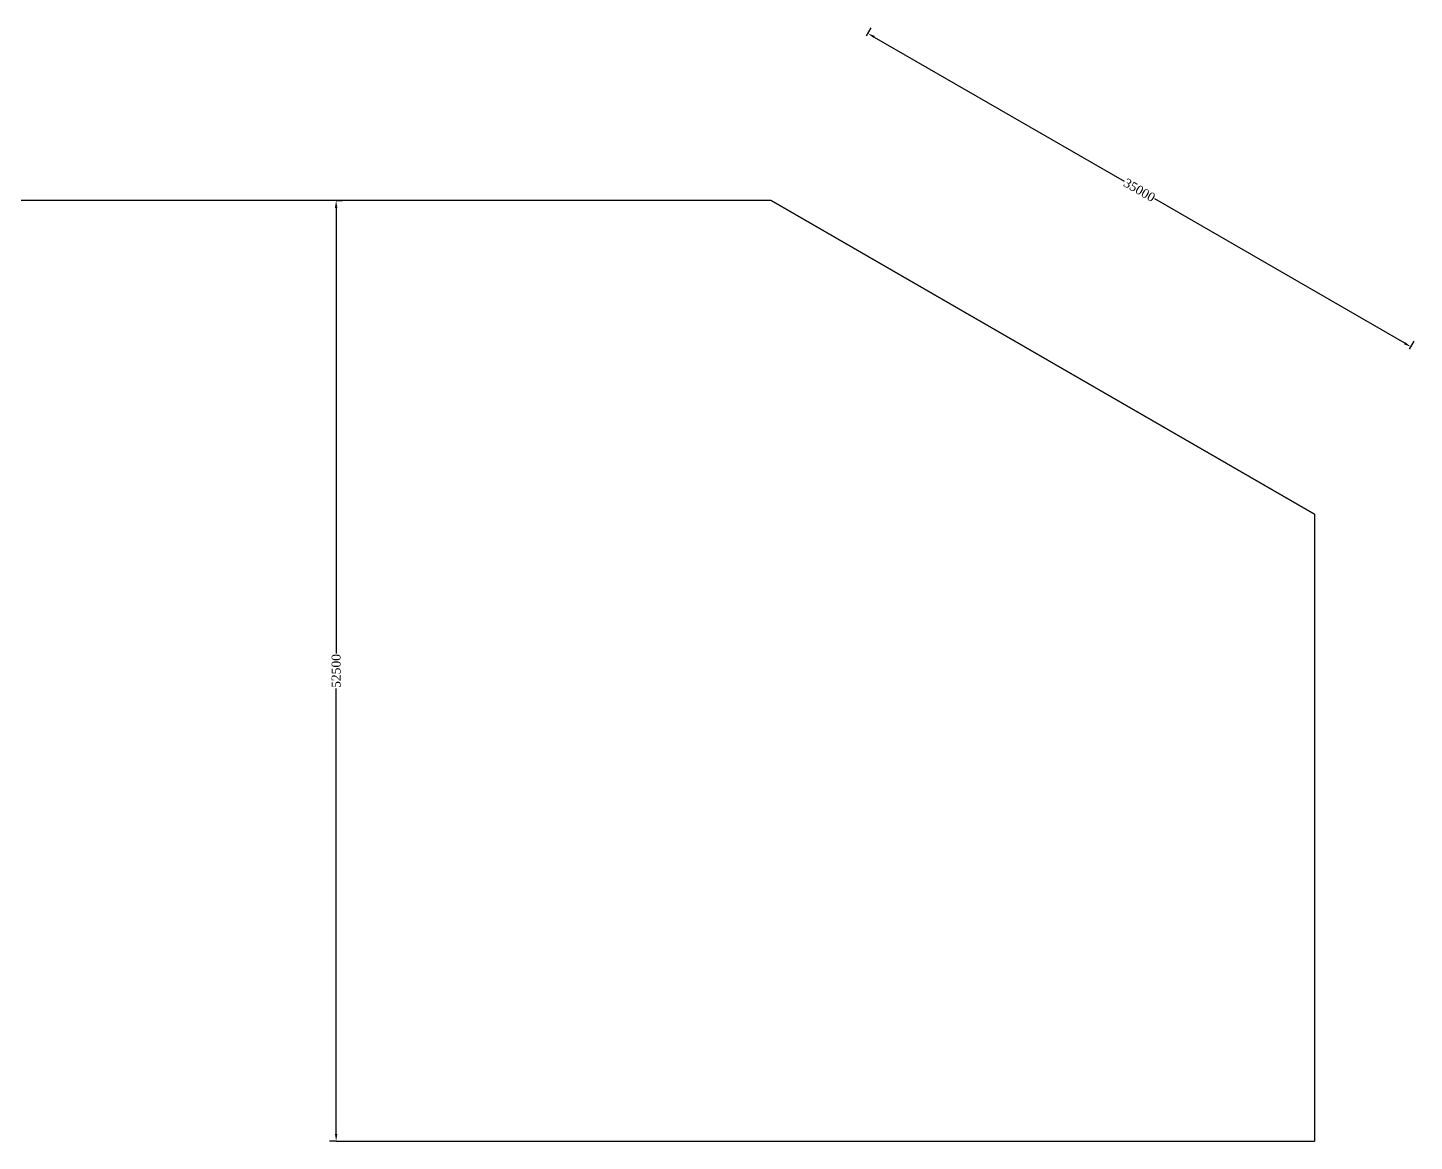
# Model space of a CAD drawing. Header units: metres. Extents: x -2434 to 11656, y -15288 to 8109.
# Drawn here: x -18.1 to 59.3, y -8234.3 to -8172.2 of the extents above; entities that cross this region are included whole.
import ezdxf

# ---------------------------------------------------------------- set-up
doc = ezdxf.new("R2010")
doc.units = ezdxf.units.M
doc.styles.get("Standard").update_dxf_attribs({"font": 'times.ttf'})
doc.dimstyles.get("Standard").update_dxf_attribs({"dimtxt": 0.5, "dimasz": 0.4075, "dimexe": 0.364, "dimexo": 0.219, "dimgap": 0.09, "dimtad": 0, "dimdec": 0, "dimlfac": 1000, "dimzin": 0, "dimdsep": 46, "dimtxsty": 'Standard', "dimcen": 0.09, "dimadec": 0, "dimazin": 0, "dimtfac": 1, "dimtdec": 0, "dimtofl": 0, "dimtmove": 0, "dimatfit": 3, "dimfxl": 1, "dimtolj": 1, "dimtzin": 0, "dimarcsym": 0})

# ---------------------------------------------------------------- blocks, each defined once
blk = doc.blocks.new('*D1168')
at = {"color": 0, "lineweight": -2, "ltscale": 0.5}
for p, q in [((-0.869, -8181.81), (-0.505, -8181.81)), ((-0.869, -8182.218), (-0.869, -8207.078)), ((-0.869, -8233.903), (-0.869, -8209.042)), ((-0.869, -8234.31), (-1.233, -8234.31))]:
    blk.add_line(p, q, dxfattribs=at)
at = {"color": 0, "linetype": 'Continuous', "lineweight": -3, "ltscale": 0.5}
for points in [[(-0.937, -8182.218), (-0.801, -8182.218), (-0.869, -8181.81)], [(-0.937, -8233.903), (-0.801, -8233.903), (-0.869, -8234.31)]]:
    blk.add_solid(points, dxfattribs=at)
at = {"layer": 'Defpoints', "color": 0, "linetype": 'Continuous', "lineweight": -3, "ltscale": 0.5}
for p in [(-0.869, -8181.81), (-0.869, -8234.31), (-0.869, -8234.31)]:
    blk.add_point(p, dxfattribs=at)
at = {"color": 0, "linetype": 'Continuous', "lineweight": -3, "ltscale": 0.5, "insert": (-0.869, -8208.06), "char_height": 0.5, "attachment_point": 5, "rotation": 90}
blk.add_mtext('\\A1;52500', dxfattribs=at)
blk = doc.blocks.new('*D1169')
at = {"color": 0, "lineweight": -2, "ltscale": 0.5}
for p, q in [((28.733, -8172.605), (28.99, -8172.16)), ((29.161, -8172.679), (43.111, -8180.732)), ((58.766, -8189.771), (44.816, -8181.717)), ((59.044, -8190.105), (59.301, -8189.66))]:
    blk.add_line(p, q, dxfattribs=at)
at = {"color": 0, "linetype": 'Continuous', "lineweight": -3, "ltscale": 0.5}
for points in [[(29.195, -8172.62), (29.127, -8172.737), (28.808, -8172.475)], [(58.8, -8189.712), (58.732, -8189.83), (59.119, -8189.975)]]:
    blk.add_solid(points, dxfattribs=at)
at = {"layer": 'Defpoints', "color": 0, "linetype": 'Continuous', "lineweight": -3, "ltscale": 0.5}
for p in [(23.418, -8181.81), (59.119, -8189.975), (53.729, -8199.31)]:
    blk.add_point(p, dxfattribs=at)
at = {"color": 0, "linetype": 'Continuous', "lineweight": -3, "ltscale": 0.5, "insert": (43.964, -8181.225), "char_height": 0.5, "attachment_point": 5, "rotation": 330}
blk.add_mtext('\\A1;35000', dxfattribs=at)

msp = doc.modelspace()

# ---------------------------------------------------------------- linework, layer by layer
at = {"color": 0, "linetype": 'Continuous', "lineweight": -3, "ltscale": 0.5}
for p, q in [((23.418206, -8181.81045), (-48.284355, -8181.81045)), ((23.418206, -8181.81045), (53.729095, -8199.31045)), ((53.729095, -8199.31045), (23.418206, -8181.81045)), ((53.729095, -8199.31045), (53.729095, -8234.31045)), ((-0.868793, -8234.31045), (53.729095, -8234.31045))]:
    msp.add_line(p, q, dxfattribs=at)

# ---------------------------------------------------------------- dimensions: what is measured, and where the dimension line sits
dim = msp.add_aligned_dim(p1=(23.418206, -8181.81045), p2=(53.729095, -8199.31045), distance=10.779914, dimstyle='Standard', override={"dimfxl": 0.15, "dimfxlon": 1}, dxfattribs=at)
dim.commit()
dim.dimension.update_dxf_attribs({"geometry": '*D1169', "text_midpoint": (43.963608, -8181.224771)})
dim = msp.add_linear_dim(base=(-0.868793, -8234.31045), p1=(-0.868793, -8181.81045), p2=(-0.868793, -8234.31045), angle=90, dimstyle='Standard', override={"dimfxl": 0.15, "dimfxlon": 1}, dxfattribs=at)
dim.commit()
dim.dimension.update_dxf_attribs({"geometry": '*D1168', "text_midpoint": (-0.868793, -8208.06045)})

doc.saveas('drawing.dxf')
